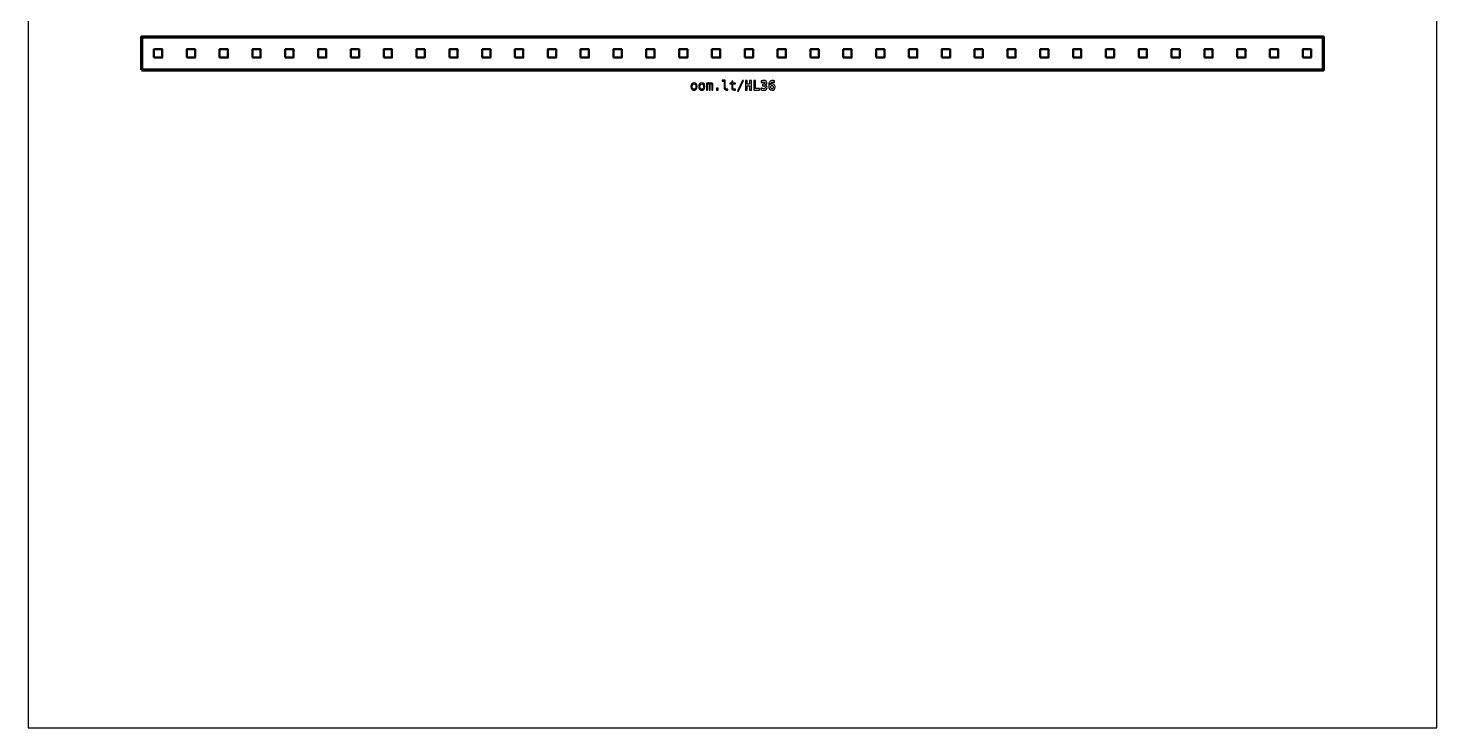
# Model space of a CAD drawing. Header units: centimetres. Extents: x -15.9 to -5, y -20.3 to -9.4.
# Drawn here: x -15.95 to -5.05, y -20.3 to -14.88 of the extents above; entities that cross this region are included whole.
import ezdxf

# ---------------------------------------------------------------- set-up
doc = ezdxf.new("R2010")
doc.units = ezdxf.units.CM
doc.header["$MEASUREMENT"] = 0
doc.layers.add('Layer 1', color=7, linetype='Continuous')

msp = doc.modelspace()

# ---------------------------------------------------------------- linework, layer by layer
at = {"layer": 'Layer 1', "color": 7}
msp.add_lwpolyline([(-15.95, -20.3), (-5.05, -20.3), (-5.05, -9.4), (-15.95, -9.4), (-15.95, -20.3)], close=True, dxfattribs=at)
at = {"layer": 'Layer 1', "color": 7, "lineweight": 100}
msp.add_lwpolyline([(-15.072, -15.20555), (-5.928, -15.20555), (-5.928, -14.95155), (-15.072, -14.95155), (-15.072, -15.20555)], close=True, dxfattribs=at)
at = {"layer": 'Layer 1', "color": 7, "lineweight": 50}
for points in [[(-14.977, -15.11055), (-14.913, -15.11055), (-14.913, -15.04655), (-14.977, -15.04655), (-14.977, -15.11055)], [(-14.723, -15.11055), (-14.659, -15.11055), (-14.659, -15.04655), (-14.723, -15.04655), (-14.723, -15.11055)], [(-14.469, -15.11055), (-14.405, -15.11055), (-14.405, -15.04655), (-14.469, -15.04655), (-14.469, -15.11055)], [(-14.215, -15.11055), (-14.151, -15.11055), (-14.151, -15.04655), (-14.215, -15.04655), (-14.215, -15.11055)], [(-13.961, -15.11055), (-13.897, -15.11055), (-13.897, -15.04655), (-13.961, -15.04655), (-13.961, -15.11055)], [(-13.707, -15.11055), (-13.643, -15.11055), (-13.643, -15.04655), (-13.707, -15.04655), (-13.707, -15.11055)], [(-13.453, -15.11055), (-13.389, -15.11055), (-13.389, -15.04655), (-13.453, -15.04655), (-13.453, -15.11055)], [(-13.199, -15.11055), (-13.135, -15.11055), (-13.135, -15.04655), (-13.199, -15.04655), (-13.199, -15.11055)], [(-12.945, -15.11055), (-12.881, -15.11055), (-12.881, -15.04655), (-12.945, -15.04655), (-12.945, -15.11055)], [(-12.691, -15.11055), (-12.627, -15.11055), (-12.627, -15.04655), (-12.691, -15.04655), (-12.691, -15.11055)], [(-12.437, -15.11055), (-12.373, -15.11055), (-12.373, -15.04655), (-12.437, -15.04655), (-12.437, -15.11055)], [(-12.183, -15.11055), (-12.119, -15.11055), (-12.119, -15.04655), (-12.183, -15.04655), (-12.183, -15.11055)], [(-11.929, -15.11055), (-11.865, -15.11055), (-11.865, -15.04655), (-11.929, -15.04655), (-11.929, -15.11055)], [(-11.675, -15.11055), (-11.611, -15.11055), (-11.611, -15.04655), (-11.675, -15.04655), (-11.675, -15.11055)], [(-11.421, -15.11055), (-11.357, -15.11055), (-11.357, -15.04655), (-11.421, -15.04655), (-11.421, -15.11055)], [(-11.167, -15.11055), (-11.103, -15.11055), (-11.103, -15.04655), (-11.167, -15.04655), (-11.167, -15.11055)], [(-10.913, -15.11055), (-10.849, -15.11055), (-10.849, -15.04655), (-10.913, -15.04655), (-10.913, -15.11055)], [(-10.659, -15.11055), (-10.595, -15.11055), (-10.595, -15.04655), (-10.659, -15.04655), (-10.659, -15.11055)], [(-10.405, -15.11055), (-10.341, -15.11055), (-10.341, -15.04655), (-10.405, -15.04655), (-10.405, -15.11055)], [(-10.151, -15.11055), (-10.087, -15.11055), (-10.087, -15.04655), (-10.151, -15.04655), (-10.151, -15.11055)], [(-9.897, -15.11055), (-9.833, -15.11055), (-9.833, -15.04655), (-9.897, -15.04655), (-9.897, -15.11055)], [(-9.643, -15.11055), (-9.579, -15.11055), (-9.579, -15.04655), (-9.643, -15.04655), (-9.643, -15.11055)], [(-9.389, -15.11055), (-9.325, -15.11055), (-9.325, -15.04655), (-9.389, -15.04655), (-9.389, -15.11055)], [(-9.135, -15.11055), (-9.071, -15.11055), (-9.071, -15.04655), (-9.135, -15.04655), (-9.135, -15.11055)], [(-8.881, -15.11055), (-8.817, -15.11055), (-8.817, -15.04655), (-8.881, -15.04655), (-8.881, -15.11055)], [(-8.627, -15.11055), (-8.563, -15.11055), (-8.563, -15.04655), (-8.627, -15.04655), (-8.627, -15.11055)], [(-8.373, -15.11055), (-8.309, -15.11055), (-8.309, -15.04655), (-8.373, -15.04655), (-8.373, -15.11055)], [(-8.119, -15.11055), (-8.055, -15.11055), (-8.055, -15.04655), (-8.119, -15.04655), (-8.119, -15.11055)], [(-7.865, -15.11055), (-7.801, -15.11055), (-7.801, -15.04655), (-7.865, -15.04655), (-7.865, -15.11055)], [(-7.611, -15.11055), (-7.547, -15.11055), (-7.547, -15.04655), (-7.611, -15.04655), (-7.611, -15.11055)], [(-7.357, -15.11055), (-7.293, -15.11055), (-7.293, -15.04655), (-7.357, -15.04655), (-7.357, -15.11055)], [(-7.103, -15.11055), (-7.039, -15.11055), (-7.039, -15.04655), (-7.103, -15.04655), (-7.103, -15.11055)], [(-6.849, -15.11055), (-6.785, -15.11055), (-6.785, -15.04655), (-6.849, -15.04655), (-6.849, -15.11055)], [(-6.595, -15.11055), (-6.531, -15.11055), (-6.531, -15.04655), (-6.595, -15.04655), (-6.595, -15.11055)], [(-6.341, -15.11055), (-6.277, -15.11055), (-6.277, -15.04655), (-6.341, -15.04655), (-6.341, -15.11055)], [(-6.087, -15.11055), (-6.023, -15.11055), (-6.023, -15.04655), (-6.087, -15.04655), (-6.087, -15.11055)]]:
    msp.add_lwpolyline(points, close=True, dxfattribs=at)
at = {"layer": 'Layer 1', "color": 250}
for points, knots in [([(-10.79782, -15.30616), (-10.79024, -15.30616), (-10.78444, -15.30861), (-10.78042, -15.31353), (-10.78042, -15.31353), (-10.7764, -15.31845), (-10.77439, -15.32557), (-10.77439, -15.33487), (-10.77439, -15.33487), (-10.77439, -15.34422), (-10.77639, -15.35134), (-10.78039, -15.35624), (-10.78039, -15.35624), (-10.78441, -15.36114), (-10.79021, -15.36359), (-10.79782, -15.36359), (-10.79782, -15.36359), (-10.80542, -15.36359), (-10.81121, -15.36114), (-10.81523, -15.35624), (-10.81523, -15.35624), (-10.81923, -15.35134), (-10.82123, -15.34422), (-10.82123, -15.33487), (-10.82123, -15.33487), (-10.82123, -15.32557), (-10.81923, -15.31845), (-10.81523, -15.31353), (-10.81523, -15.31353), (-10.81121, -15.30861), (-10.80542, -15.30616), (-10.79782, -15.30616)], [0, 0, 0, 0, 0.125, 0.125, 0.125, 0.125, 0.25, 0.25, 0.25, 0.25, 0.375, 0.375, 0.375, 0.375, 0.5, 0.5, 0.5, 0.5, 0.625, 0.625, 0.625, 0.625, 0.75, 0.75, 0.75, 0.75, 0.875, 0.875, 0.875, 0.875, 1, 1, 1, 1]), ([(-10.79782, -15.31378), (-10.80239, -15.31378), (-10.80584, -15.31555), (-10.80819, -15.3191), (-10.80819, -15.3191), (-10.81054, -15.32265), (-10.81171, -15.32792), (-10.81171, -15.33487), (-10.81171, -15.33487), (-10.81171, -15.3418), (-10.81054, -15.34705), (-10.80819, -15.35062), (-10.80819, -15.35062), (-10.80584, -15.35419), (-10.80239, -15.35597), (-10.79782, -15.35597), (-10.79782, -15.35597), (-10.79324, -15.35597), (-10.78977, -15.35419), (-10.78742, -15.35062), (-10.78742, -15.35062), (-10.78507, -15.34705), (-10.78391, -15.3418), (-10.78391, -15.33487), (-10.78391, -15.33487), (-10.78391, -15.32792), (-10.78507, -15.32265), (-10.78742, -15.3191), (-10.78742, -15.3191), (-10.78977, -15.31555), (-10.79324, -15.31378), (-10.79782, -15.31378)], [0, 0, 0, 0, 0.125, 0.125, 0.125, 0.125, 0.25, 0.25, 0.25, 0.25, 0.375, 0.375, 0.375, 0.375, 0.5, 0.5, 0.5, 0.5, 0.625, 0.625, 0.625, 0.625, 0.75, 0.75, 0.75, 0.75, 0.875, 0.875, 0.875, 0.875, 1, 1, 1, 1]), ([(-10.73761, -15.30616), (-10.73003, -15.30616), (-10.72423, -15.30861), (-10.72021, -15.31353), (-10.72021, -15.31353), (-10.71619, -15.31845), (-10.71418, -15.32557), (-10.71418, -15.33487), (-10.71418, -15.33487), (-10.71418, -15.34422), (-10.71618, -15.35134), (-10.72018, -15.35624), (-10.72018, -15.35624), (-10.7242, -15.36114), (-10.73, -15.36359), (-10.73761, -15.36359), (-10.73761, -15.36359), (-10.74521, -15.36359), (-10.751, -15.36114), (-10.75502, -15.35624), (-10.75502, -15.35624), (-10.75902, -15.35134), (-10.76102, -15.34422), (-10.76102, -15.33487), (-10.76102, -15.33487), (-10.76102, -15.32557), (-10.75902, -15.31845), (-10.75502, -15.31353), (-10.75502, -15.31353), (-10.751, -15.30861), (-10.74521, -15.30616), (-10.73761, -15.30616)], [0, 0, 0, 0, 0.125, 0.125, 0.125, 0.125, 0.25, 0.25, 0.25, 0.25, 0.375, 0.375, 0.375, 0.375, 0.5, 0.5, 0.5, 0.5, 0.625, 0.625, 0.625, 0.625, 0.75, 0.75, 0.75, 0.75, 0.875, 0.875, 0.875, 0.875, 1, 1, 1, 1]), ([(-10.73761, -15.31378), (-10.74218, -15.31378), (-10.74563, -15.31555), (-10.74798, -15.3191), (-10.74798, -15.3191), (-10.75033, -15.32265), (-10.7515, -15.32792), (-10.7515, -15.33487), (-10.7515, -15.33487), (-10.7515, -15.3418), (-10.75033, -15.34705), (-10.74798, -15.35062), (-10.74798, -15.35062), (-10.74563, -15.35419), (-10.74218, -15.35597), (-10.73761, -15.35597), (-10.73761, -15.35597), (-10.73303, -15.35597), (-10.72956, -15.35419), (-10.72721, -15.35062), (-10.72721, -15.35062), (-10.72486, -15.34705), (-10.7237, -15.3418), (-10.7237, -15.33487), (-10.7237, -15.33487), (-10.7237, -15.32792), (-10.72486, -15.32265), (-10.72721, -15.3191), (-10.72721, -15.3191), (-10.72956, -15.31555), (-10.73303, -15.31378), (-10.73761, -15.31378)], [0, 0, 0, 0, 0.125, 0.125, 0.125, 0.125, 0.25, 0.25, 0.25, 0.25, 0.375, 0.375, 0.375, 0.375, 0.5, 0.5, 0.5, 0.5, 0.625, 0.625, 0.625, 0.625, 0.75, 0.75, 0.75, 0.75, 0.875, 0.875, 0.875, 0.875, 1, 1, 1, 1]), ([(-10.67449, -15.31305), (-10.67339, -15.3107), (-10.67197, -15.30896), (-10.67025, -15.30785), (-10.67025, -15.30785), (-10.66855, -15.30673), (-10.66649, -15.30616), (-10.66409, -15.30616), (-10.66409, -15.30616), (-10.65969, -15.30616), (-10.65658, -15.30786), (-10.65478, -15.31126), (-10.65478, -15.31126), (-10.65297, -15.31467), (-10.65207, -15.32107), (-10.65207, -15.33048), (-10.65207, -15.33048), (-10.65207, -15.33048), (-10.65207, -15.36217), (-10.65207, -15.36217), (-10.65207, -15.36217), (-10.65207, -15.36217), (-10.66027, -15.36217), (-10.66027, -15.36217), (-10.66027, -15.36217), (-10.66027, -15.36217), (-10.66027, -15.33087), (-10.66027, -15.33087), (-10.66027, -15.33087), (-10.66027, -15.32315), (-10.6607, -15.31837), (-10.66157, -15.31648), (-10.66157, -15.31648), (-10.66242, -15.31462), (-10.664, -15.31368), (-10.66629, -15.31368), (-10.66629, -15.31368), (-10.66889, -15.31368), (-10.67067, -15.31468), (-10.67164, -15.31668), (-10.67164, -15.31668), (-10.67259, -15.31868), (-10.67307, -15.32342), (-10.67307, -15.33087), (-10.67307, -15.33087), (-10.67307, -15.33087), (-10.67307, -15.36217), (-10.67307, -15.36217), (-10.67307, -15.36217), (-10.67307, -15.36217), (-10.68127, -15.36217), (-10.68127, -15.36217), (-10.68127, -15.36217), (-10.68127, -15.36217), (-10.68127, -15.33087), (-10.68127, -15.33087), (-10.68127, -15.33087), (-10.68127, -15.32305), (-10.68174, -15.31823), (-10.68267, -15.31642), (-10.68267, -15.31642), (-10.68359, -15.3146), (-10.68525, -15.31368), (-10.68767, -15.31368), (-10.68767, -15.31368), (-10.69005, -15.31368), (-10.69171, -15.31468), (-10.69262, -15.31668), (-10.69262, -15.31668), (-10.69356, -15.31868), (-10.69402, -15.32342), (-10.69402, -15.33087), (-10.69402, -15.33087), (-10.69402, -15.33087), (-10.69402, -15.36217), (-10.69402, -15.36217), (-10.69402, -15.36217), (-10.69402, -15.36217), (-10.70217, -15.36217), (-10.70217, -15.36217), (-10.70217, -15.36217), (-10.70217, -15.36217), (-10.70217, -15.30748), (-10.70217, -15.30748), (-10.70217, -15.30748), (-10.70217, -15.30748), (-10.69402, -15.30748), (-10.69402, -15.30748), (-10.69402, -15.30748), (-10.69402, -15.30748), (-10.69402, -15.31216), (-10.69402, -15.31216), (-10.69402, -15.31216), (-10.69296, -15.31021), (-10.69161, -15.30873), (-10.68999, -15.3077), (-10.68999, -15.3077), (-10.68839, -15.30668), (-10.68655, -15.30616), (-10.6845, -15.30616), (-10.6845, -15.30616), (-10.68202, -15.30616), (-10.67997, -15.30673), (-10.67832, -15.30786), (-10.67832, -15.30786), (-10.67667, -15.30901), (-10.6754, -15.31073), (-10.67449, -15.31305)], [0, 0, 0, 0, 0.03703704, 0.03703704, 0.03703704, 0.03703704, 0.07407407, 0.07407407, 0.07407407, 0.07407407, 0.11111111, 0.11111111, 0.11111111, 0.11111111, 0.14814815, 0.14814815, 0.14814815, 0.14814815, 0.18518519, 0.18518519, 0.18518519, 0.18518519, 0.22222222, 0.22222222, 0.22222222, 0.22222222, 0.25925926, 0.25925926, 0.25925926, 0.25925926, 0.2962963, 0.2962963, 0.2962963, 0.2962963, 0.33333333, 0.33333333, 0.33333333, 0.33333333, 0.37037037, 0.37037037, 0.37037037, 0.37037037, 0.40740741, 0.40740741, 0.40740741, 0.40740741, 0.44444444, 0.44444444, 0.44444444, 0.44444444, 0.48148148, 0.48148148, 0.48148148, 0.48148148, 0.51851852, 0.51851852, 0.51851852, 0.51851852, 0.55555556, 0.55555556, 0.55555556, 0.55555556, 0.59259259, 0.59259259, 0.59259259, 0.59259259, 0.62962963, 0.62962963, 0.62962963, 0.62962963, 0.66666667, 0.66666667, 0.66666667, 0.66666667, 0.7037037, 0.7037037, 0.7037037, 0.7037037, 0.74074074, 0.74074074, 0.74074074, 0.74074074, 0.77777778, 0.77777778, 0.77777778, 0.77777778, 0.81481481, 0.81481481, 0.81481481, 0.81481481, 0.85185185, 0.85185185, 0.85185185, 0.85185185, 0.88888889, 0.88888889, 0.88888889, 0.88888889, 0.92592593, 0.92592593, 0.92592593, 0.92592593, 0.96296296, 0.96296296, 0.96296296, 0.96296296, 1, 1, 1, 1]), ([(-10.62339, -15.34727), (-10.62339, -15.34727), (-10.61109, -15.34727), (-10.61109, -15.34727), (-10.61109, -15.34727), (-10.61109, -15.34727), (-10.61109, -15.36217), (-10.61109, -15.36217), (-10.61109, -15.36217), (-10.61109, -15.36217), (-10.62339, -15.36217), (-10.62339, -15.36217), (-10.62339, -15.36217), (-10.62339, -15.36217), (-10.62339, -15.34727), (-10.62339, -15.34727)], [0, 0, 0, 0, 0.25, 0.25, 0.25, 0.25, 0.5, 0.5, 0.5, 0.5, 0.75, 0.75, 0.75, 0.75, 1, 1, 1, 1]), ([(-10.55587, -15.34235), (-10.55587, -15.34639), (-10.55513, -15.34942), (-10.55365, -15.35147), (-10.55365, -15.35147), (-10.55217, -15.35352), (-10.54998, -15.35455), (-10.54708, -15.35455), (-10.54708, -15.35455), (-10.54708, -15.35455), (-10.53658, -15.35455), (-10.53658, -15.35455), (-10.53658, -15.35455), (-10.53658, -15.35455), (-10.53658, -15.36217), (-10.53658, -15.36217), (-10.53658, -15.36217), (-10.53658, -15.36217), (-10.54795, -15.36217), (-10.54795, -15.36217), (-10.54795, -15.36217), (-10.55333, -15.36217), (-10.55748, -15.36044), (-10.56043, -15.35699), (-10.56043, -15.35699), (-10.56338, -15.35354), (-10.56485, -15.34865), (-10.56485, -15.34235), (-10.56485, -15.34235), (-10.56485, -15.34235), (-10.56485, -15.29268), (-10.56485, -15.29268), (-10.56485, -15.29268), (-10.56485, -15.29268), (-10.57925, -15.29268), (-10.57925, -15.29268), (-10.57925, -15.29268), (-10.57925, -15.29268), (-10.57925, -15.28565), (-10.57925, -15.28565), (-10.57925, -15.28565), (-10.57925, -15.28565), (-10.55587, -15.28565), (-10.55587, -15.28565), (-10.55587, -15.28565), (-10.55587, -15.28565), (-10.55587, -15.34235), (-10.55587, -15.34235)], [0, 0, 0, 0, 0.08333333, 0.08333333, 0.08333333, 0.08333333, 0.16666667, 0.16666667, 0.16666667, 0.16666667, 0.25, 0.25, 0.25, 0.25, 0.33333333, 0.33333333, 0.33333333, 0.33333333, 0.41666667, 0.41666667, 0.41666667, 0.41666667, 0.5, 0.5, 0.5, 0.5, 0.58333333, 0.58333333, 0.58333333, 0.58333333, 0.66666667, 0.66666667, 0.66666667, 0.66666667, 0.75, 0.75, 0.75, 0.75, 0.83333333, 0.83333333, 0.83333333, 0.83333333, 0.91666667, 0.91666667, 0.91666667, 0.91666667, 1, 1, 1, 1]), ([(-10.49687, -15.29195), (-10.49687, -15.29195), (-10.49687, -15.30748), (-10.49687, -15.30748), (-10.49687, -15.30748), (-10.49687, -15.30748), (-10.47645, -15.30748), (-10.47645, -15.30748), (-10.47645, -15.30748), (-10.47645, -15.30748), (-10.47645, -15.31447), (-10.47645, -15.31447), (-10.47645, -15.31447), (-10.47645, -15.31447), (-10.49687, -15.31447), (-10.49687, -15.31447), (-10.49687, -15.31447), (-10.49687, -15.31447), (-10.49687, -15.34415), (-10.49687, -15.34415), (-10.49687, -15.34415), (-10.49687, -15.34819), (-10.49611, -15.351), (-10.49457, -15.35259), (-10.49457, -15.35259), (-10.49304, -15.35419), (-10.49037, -15.35499), (-10.48657, -15.35499), (-10.48657, -15.35499), (-10.48657, -15.35499), (-10.47645, -15.35499), (-10.47645, -15.35499), (-10.47645, -15.35499), (-10.47645, -15.35499), (-10.47645, -15.36217), (-10.47645, -15.36217), (-10.47645, -15.36217), (-10.47645, -15.36217), (-10.48744, -15.36217), (-10.48744, -15.36217), (-10.48744, -15.36217), (-10.49419, -15.36217), (-10.49894, -15.36082), (-10.50171, -15.35812), (-10.50171, -15.35812), (-10.50447, -15.35542), (-10.50586, -15.35075), (-10.50586, -15.34415), (-10.50586, -15.34415), (-10.50586, -15.34415), (-10.50586, -15.31447), (-10.50586, -15.31447), (-10.50586, -15.31447), (-10.50586, -15.31447), (-10.52046, -15.31447), (-10.52046, -15.31447), (-10.52046, -15.31447), (-10.52046, -15.31447), (-10.52046, -15.30748), (-10.52046, -15.30748), (-10.52046, -15.30748), (-10.52046, -15.30748), (-10.50586, -15.30748), (-10.50586, -15.30748), (-10.50586, -15.30748), (-10.50586, -15.30748), (-10.50586, -15.29195), (-10.50586, -15.29195), (-10.50586, -15.29195), (-10.50586, -15.29195), (-10.49687, -15.29195), (-10.49687, -15.29195)], [0, 0, 0, 0, 0.05555556, 0.05555556, 0.05555556, 0.05555556, 0.11111111, 0.11111111, 0.11111111, 0.11111111, 0.16666667, 0.16666667, 0.16666667, 0.16666667, 0.22222222, 0.22222222, 0.22222222, 0.22222222, 0.27777778, 0.27777778, 0.27777778, 0.27777778, 0.33333333, 0.33333333, 0.33333333, 0.33333333, 0.38888889, 0.38888889, 0.38888889, 0.38888889, 0.44444444, 0.44444444, 0.44444444, 0.44444444, 0.5, 0.5, 0.5, 0.5, 0.55555556, 0.55555556, 0.55555556, 0.55555556, 0.61111111, 0.61111111, 0.61111111, 0.61111111, 0.66666667, 0.66666667, 0.66666667, 0.66666667, 0.72222222, 0.72222222, 0.72222222, 0.72222222, 0.77777778, 0.77777778, 0.77777778, 0.77777778, 0.83333333, 0.83333333, 0.83333333, 0.83333333, 0.88888889, 0.88888889, 0.88888889, 0.88888889, 0.94444444, 0.94444444, 0.94444444, 0.94444444, 1, 1, 1, 1]), ([(-10.42323, -15.28926), (-10.42323, -15.28926), (-10.41394, -15.28926), (-10.41394, -15.28926), (-10.41394, -15.28926), (-10.41394, -15.28926), (-10.45233, -15.37145), (-10.45233, -15.37145), (-10.45233, -15.37145), (-10.45233, -15.37145), (-10.46167, -15.37145), (-10.46167, -15.37145), (-10.46167, -15.37145), (-10.46167, -15.37145), (-10.42323, -15.28926), (-10.42323, -15.28926)], [0, 0, 0, 0, 0.25, 0.25, 0.25, 0.25, 0.5, 0.5, 0.5, 0.5, 0.75, 0.75, 0.75, 0.75, 1, 1, 1, 1]), ([(-10.39976, -15.28926), (-10.39976, -15.28926), (-10.38535, -15.28926), (-10.38535, -15.28926), (-10.38535, -15.28926), (-10.38535, -15.28926), (-10.38535, -15.31705), (-10.38535, -15.31705), (-10.38535, -15.31705), (-10.38535, -15.31705), (-10.36732, -15.31705), (-10.36732, -15.31705), (-10.36732, -15.31705), (-10.36732, -15.31705), (-10.36732, -15.28926), (-10.36732, -15.28926), (-10.36732, -15.28926), (-10.36732, -15.28926), (-10.35292, -15.28926), (-10.35292, -15.28926), (-10.35292, -15.28926), (-10.35292, -15.28926), (-10.35292, -15.36217), (-10.35292, -15.36217), (-10.35292, -15.36217), (-10.35292, -15.36217), (-10.36732, -15.36217), (-10.36732, -15.36217), (-10.36732, -15.36217), (-10.36732, -15.36217), (-10.36732, -15.32975), (-10.36732, -15.32975), (-10.36732, -15.32975), (-10.36732, -15.32975), (-10.38535, -15.32975), (-10.38535, -15.32975), (-10.38535, -15.32975), (-10.38535, -15.32975), (-10.38535, -15.36217), (-10.38535, -15.36217), (-10.38535, -15.36217), (-10.38535, -15.36217), (-10.39976, -15.36217), (-10.39976, -15.36217), (-10.39976, -15.36217), (-10.39976, -15.36217), (-10.39976, -15.28926), (-10.39976, -15.28926)], [0, 0, 0, 0, 0.08333333, 0.08333333, 0.08333333, 0.08333333, 0.16666667, 0.16666667, 0.16666667, 0.16666667, 0.25, 0.25, 0.25, 0.25, 0.33333333, 0.33333333, 0.33333333, 0.33333333, 0.41666667, 0.41666667, 0.41666667, 0.41666667, 0.5, 0.5, 0.5, 0.5, 0.58333333, 0.58333333, 0.58333333, 0.58333333, 0.66666667, 0.66666667, 0.66666667, 0.66666667, 0.75, 0.75, 0.75, 0.75, 0.83333333, 0.83333333, 0.83333333, 0.83333333, 0.91666667, 0.91666667, 0.91666667, 0.91666667, 1, 1, 1, 1]), ([(-10.33525, -15.36217), (-10.33525, -15.36217), (-10.33525, -15.28926), (-10.33525, -15.28926), (-10.33525, -15.28926), (-10.33525, -15.28926), (-10.32084, -15.28926), (-10.32084, -15.28926), (-10.32084, -15.28926), (-10.32084, -15.28926), (-10.32084, -15.34947), (-10.32084, -15.34947), (-10.32084, -15.34947), (-10.32084, -15.34947), (-10.29002, -15.34947), (-10.29002, -15.34947), (-10.29002, -15.34947), (-10.29002, -15.34947), (-10.29002, -15.36217), (-10.29002, -15.36217), (-10.29002, -15.36217), (-10.29002, -15.36217), (-10.33525, -15.36217), (-10.33525, -15.36217)], [0, 0, 0, 0, 0.16666667, 0.16666667, 0.16666667, 0.16666667, 0.33333333, 0.33333333, 0.33333333, 0.33333333, 0.5, 0.5, 0.5, 0.5, 0.66666667, 0.66666667, 0.66666667, 0.66666667, 0.83333333, 0.83333333, 0.83333333, 0.83333333, 1, 1, 1, 1]), ([(-10.25922, -15.32955), (-10.25922, -15.32955), (-10.26693, -15.32955), (-10.26693, -15.32955), (-10.26693, -15.32955), (-10.26693, -15.32955), (-10.26693, -15.31685), (-10.26693, -15.31685), (-10.26693, -15.31685), (-10.26693, -15.31685), (-10.25922, -15.31685), (-10.25922, -15.31685), (-10.25922, -15.31685), (-10.25565, -15.31685), (-10.25287, -15.31615), (-10.2509, -15.31473), (-10.2509, -15.31473), (-10.24893, -15.31332), (-10.24795, -15.31131), (-10.24795, -15.30875), (-10.24795, -15.30875), (-10.24795, -15.30605), (-10.24893, -15.30393), (-10.2509, -15.30241), (-10.2509, -15.30241), (-10.25287, -15.3009), (-10.25565, -15.30015), (-10.25922, -15.30015), (-10.25922, -15.30015), (-10.26195, -15.30015), (-10.26488, -15.3005), (-10.268, -15.30118), (-10.268, -15.30118), (-10.27114, -15.30186), (-10.27437, -15.30286), (-10.27772, -15.30416), (-10.27772, -15.30416), (-10.27772, -15.30416), (-10.27772, -15.29108), (-10.27772, -15.29108), (-10.27772, -15.29108), (-10.27437, -15.29006), (-10.27107, -15.2893), (-10.26782, -15.28875), (-10.26782, -15.28875), (-10.26455, -15.28821), (-10.26143, -15.28795), (-10.25843, -15.28795), (-10.25843, -15.28795), (-10.25075, -15.28795), (-10.24477, -15.28963), (-10.24048, -15.29298), (-10.24048, -15.29298), (-10.23618, -15.29633), (-10.23403, -15.30095), (-10.23403, -15.30685), (-10.23403, -15.30685), (-10.23403, -15.31116), (-10.23526, -15.31472), (-10.23775, -15.31747), (-10.23775, -15.31747), (-10.24022, -15.32022), (-10.24375, -15.32202), (-10.24833, -15.32285), (-10.24833, -15.32285), (-10.24313, -15.32377), (-10.23915, -15.32585), (-10.23642, -15.32908), (-10.23642, -15.32908), (-10.23368, -15.33232), (-10.23231, -15.33658), (-10.23231, -15.34185), (-10.23231, -15.34185), (-10.23231, -15.34892), (-10.23458, -15.3543), (-10.2391, -15.35802), (-10.2391, -15.35802), (-10.24363, -15.36174), (-10.2502, -15.36359), (-10.25883, -15.36359), (-10.25883, -15.36359), (-10.2625, -15.36359), (-10.26612, -15.36327), (-10.26969, -15.36265), (-10.26969, -15.36265), (-10.27325, -15.36204), (-10.27667, -15.36114), (-10.27992, -15.35997), (-10.27992, -15.35997), (-10.27992, -15.35997), (-10.27992, -15.34659), (-10.27992, -15.34659), (-10.27992, -15.34659), (-10.27685, -15.34812), (-10.27355, -15.34929), (-10.27, -15.35009), (-10.27, -15.35009), (-10.26647, -15.35089), (-10.26273, -15.35129), (-10.25883, -15.35129), (-10.25883, -15.35129), (-10.25492, -15.35129), (-10.25183, -15.35039), (-10.24955, -15.34857), (-10.24955, -15.34857), (-10.24727, -15.34677), (-10.24613, -15.34433), (-10.24613, -15.34127), (-10.24613, -15.34127), (-10.24613, -15.33753), (-10.24727, -15.33463), (-10.24955, -15.3326), (-10.24955, -15.3326), (-10.25183, -15.33057), (-10.25505, -15.32955), (-10.25922, -15.32955)], [0, 0, 0, 0, 0.03448276, 0.03448276, 0.03448276, 0.03448276, 0.06896552, 0.06896552, 0.06896552, 0.06896552, 0.10344828, 0.10344828, 0.10344828, 0.10344828, 0.13793103, 0.13793103, 0.13793103, 0.13793103, 0.17241379, 0.17241379, 0.17241379, 0.17241379, 0.20689655, 0.20689655, 0.20689655, 0.20689655, 0.24137931, 0.24137931, 0.24137931, 0.24137931, 0.27586207, 0.27586207, 0.27586207, 0.27586207, 0.31034483, 0.31034483, 0.31034483, 0.31034483, 0.34482759, 0.34482759, 0.34482759, 0.34482759, 0.37931034, 0.37931034, 0.37931034, 0.37931034, 0.4137931, 0.4137931, 0.4137931, 0.4137931, 0.44827586, 0.44827586, 0.44827586, 0.44827586, 0.48275862, 0.48275862, 0.48275862, 0.48275862, 0.51724138, 0.51724138, 0.51724138, 0.51724138, 0.55172414, 0.55172414, 0.55172414, 0.55172414, 0.5862069, 0.5862069, 0.5862069, 0.5862069, 0.62068966, 0.62068966, 0.62068966, 0.62068966, 0.65517241, 0.65517241, 0.65517241, 0.65517241, 0.68965517, 0.68965517, 0.68965517, 0.68965517, 0.72413793, 0.72413793, 0.72413793, 0.72413793, 0.75862069, 0.75862069, 0.75862069, 0.75862069, 0.79310345, 0.79310345, 0.79310345, 0.79310345, 0.82758621, 0.82758621, 0.82758621, 0.82758621, 0.86206897, 0.86206897, 0.86206897, 0.86206897, 0.89655172, 0.89655172, 0.89655172, 0.89655172, 0.93103448, 0.93103448, 0.93103448, 0.93103448, 0.96551724, 0.96551724, 0.96551724, 0.96551724, 1, 1, 1, 1]), ([(-10.17552, -15.29098), (-10.17552, -15.29098), (-10.17552, -15.30406), (-10.17552, -15.30406), (-10.17552, -15.30406), (-10.17809, -15.3026), (-10.18056, -15.3015), (-10.18292, -15.30076), (-10.18292, -15.30076), (-10.18527, -15.30003), (-10.18754, -15.29966), (-10.18972, -15.29966), (-10.18972, -15.29966), (-10.19492, -15.29966), (-10.19889, -15.30141), (-10.20161, -15.30491), (-10.20161, -15.30491), (-10.20432, -15.30841), (-10.20574, -15.31358), (-10.20587, -15.32042), (-10.20587, -15.32042), (-10.20434, -15.3183), (-10.20239, -15.31672), (-10.20002, -15.31565), (-10.20002, -15.31565), (-10.19764, -15.3146), (-10.19484, -15.31407), (-10.19162, -15.31407), (-10.19162, -15.31407), (-10.18504, -15.31407), (-10.17997, -15.31615), (-10.17639, -15.3203), (-10.17639, -15.3203), (-10.1728, -15.32445), (-10.17102, -15.33033), (-10.17102, -15.33795), (-10.17102, -15.33795), (-10.17102, -15.34612), (-10.17304, -15.35245), (-10.17706, -15.35695), (-10.17706, -15.35695), (-10.18107, -15.36144), (-10.18672, -15.36369), (-10.19402, -15.36369), (-10.19402, -15.36369), (-10.20291, -15.36369), (-10.20936, -15.3607), (-10.21338, -15.35475), (-10.21338, -15.35475), (-10.21739, -15.34879), (-10.21941, -15.33917), (-10.21941, -15.32588), (-10.21941, -15.32588), (-10.21941, -15.31327), (-10.21696, -15.3038), (-10.21204, -15.2975), (-10.21204, -15.2975), (-10.20712, -15.2912), (-10.19976, -15.28805), (-10.18992, -15.28805), (-10.18992, -15.28805), (-10.18764, -15.28805), (-10.18529, -15.2883), (-10.18287, -15.28878), (-10.18287, -15.28878), (-10.18044, -15.28926), (-10.17799, -15.29), (-10.17552, -15.29098)], [0, 0, 0, 0, 0.05882353, 0.05882353, 0.05882353, 0.05882353, 0.11764706, 0.11764706, 0.11764706, 0.11764706, 0.17647059, 0.17647059, 0.17647059, 0.17647059, 0.23529412, 0.23529412, 0.23529412, 0.23529412, 0.29411765, 0.29411765, 0.29411765, 0.29411765, 0.35294118, 0.35294118, 0.35294118, 0.35294118, 0.41176471, 0.41176471, 0.41176471, 0.41176471, 0.47058824, 0.47058824, 0.47058824, 0.47058824, 0.52941176, 0.52941176, 0.52941176, 0.52941176, 0.58823529, 0.58823529, 0.58823529, 0.58823529, 0.64705882, 0.64705882, 0.64705882, 0.64705882, 0.70588235, 0.70588235, 0.70588235, 0.70588235, 0.76470588, 0.76470588, 0.76470588, 0.76470588, 0.82352941, 0.82352941, 0.82352941, 0.82352941, 0.88235294, 0.88235294, 0.88235294, 0.88235294, 0.94117647, 0.94117647, 0.94117647, 0.94117647, 1, 1, 1, 1]), ([(-10.19441, -15.32563), (-10.19752, -15.32563), (-10.19991, -15.32677), (-10.20156, -15.32903), (-10.20156, -15.32903), (-10.20321, -15.3313), (-10.20402, -15.33457), (-10.20402, -15.33887), (-10.20402, -15.33887), (-10.20402, -15.34313), (-10.20321, -15.3464), (-10.20156, -15.34867), (-10.20156, -15.34867), (-10.19991, -15.35094), (-10.19752, -15.35207), (-10.19441, -15.35207), (-10.19441, -15.35207), (-10.19127, -15.35207), (-10.18887, -15.35094), (-10.18721, -15.34867), (-10.18721, -15.34867), (-10.18552, -15.3464), (-10.18469, -15.34313), (-10.18469, -15.33887), (-10.18469, -15.33887), (-10.18469, -15.3346), (-10.18552, -15.33133), (-10.18721, -15.32905), (-10.18721, -15.32905), (-10.18887, -15.32677), (-10.19127, -15.32563), (-10.19441, -15.32563)], [0, 0, 0, 0, 0.125, 0.125, 0.125, 0.125, 0.25, 0.25, 0.25, 0.25, 0.375, 0.375, 0.375, 0.375, 0.5, 0.5, 0.5, 0.5, 0.625, 0.625, 0.625, 0.625, 0.75, 0.75, 0.75, 0.75, 0.875, 0.875, 0.875, 0.875, 1, 1, 1, 1])]:
    msp.add_open_spline(points, degree=3, knots=knots, dxfattribs=at)

doc.saveas('drawing.dxf')
